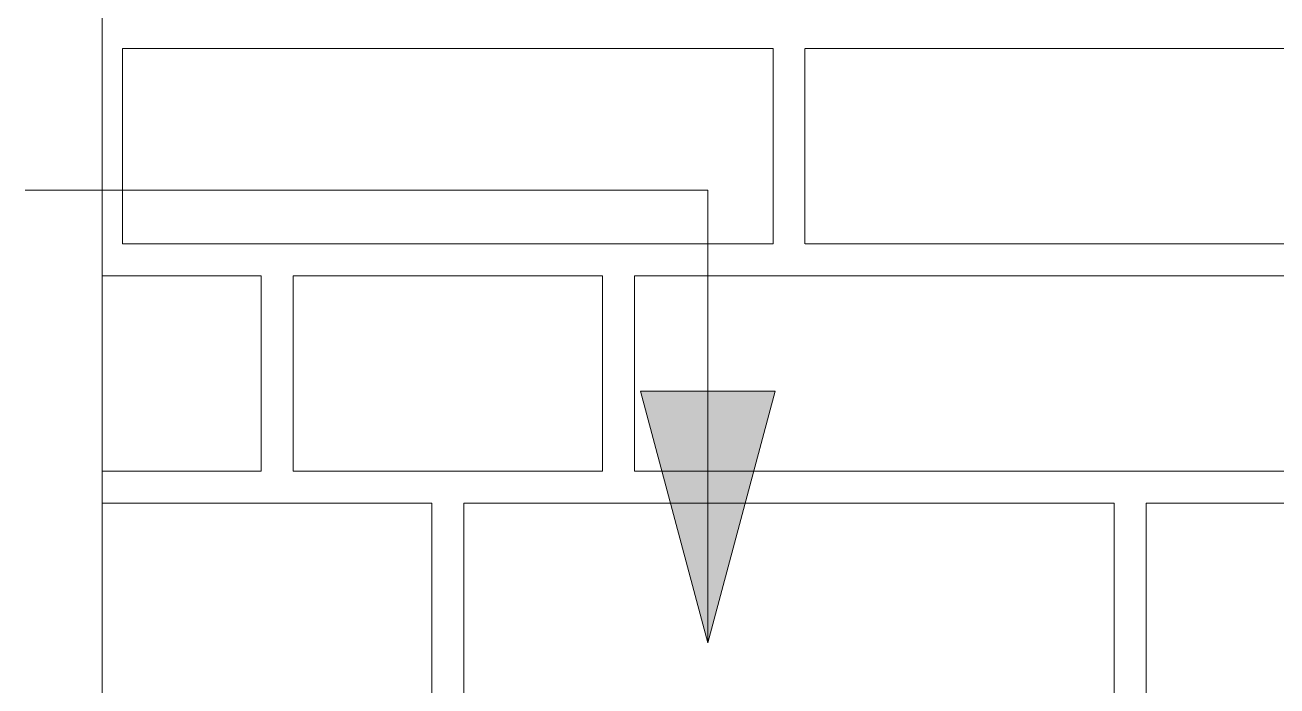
# Model space of a CAD drawing. Header units: millimetres. Extents: x 14944 to 21622, y -31 to 8273.
# Drawn here: x 20173.7 to 20546.5, y 1354.8 to 1551.8 of the extents above; entities that cross this region are included whole.
import ezdxf

# ---------------------------------------------------------------- set-up
doc = ezdxf.new("R2010")
doc.units = ezdxf.units.MM
doc.layers.add('A-GENM', color=13, linetype='Continuous', lineweight=9)
doc.layers.add('G-ANNO-TEXT', color=231, linetype='Continuous', lineweight=9)

# ---------------------------------------------------------------- blocks, each defined once
blk = doc.blocks.new('CRT_MGN_COZ_Fogão a lenha completo - CRT_MGN_COZ_Fogão a lenha completo-5005769-VISTA LATERAL BANCADA CHURRASQUEIRA')
at = {"layer": 'A-GENM'}
h = blk.add_hatch(dxfattribs=at)
h.set_pattern_fill('FP_127', color=256, style=0, pattern_type=2)
h.set_pattern_definition([(180, (7594.62, 944.52), (3e-14, 270.94), [193.675, -9.525]), (180, (7594.62, 1002.73), (3e-14, 270.94), [193.675, -9.525]), (90, (7594.62, 944.52), (203.2, -1e-14), [58.21, -212.73]), (90, (7400.94, 944.52), (203.2, -1e-14), [58.21, -212.73]), (180, (7442.22, 1012.26), (3e-14, 270.94), [193.675, -9.525, 92.075, -9.525]), (180, (7442.22, 1070.47), (3e-14, 270.94), [193.675, -9.525, 92.075, -9.525]), (90, (7442.22, 1012.26), (304.8, -2e-14), [58.21, -212.73]), (90, (7248.55, 1012.26), (304.8, -2e-14), [58.21, -212.73]), (90, (7239.02, 1012.26), (304.8, -2e-14), [58.21, -212.73]), (90, (7146.94, 1012.26), (304.8, -2e-14), [58.21, -212.73]), (180, (7493.02, 1080), (3e-14, 270.94), [193.675, -9.525]), (180, (7493.02, 1138.2), (3e-14, 270.94), [193.675, -9.525]), (90, (7493.02, 1080), (203.2, -1e-14), [58.21, -212.73]), (90, (7299.35, 1080), (203.2, -1e-14), [58.21, -212.73]), (180, (7442.22, 1147.73), (3e-14, 270.94), [193.675, -9.525, 92.075, -9.525]), (180, (7442.22, 1205.94), (3e-14, 270.94), [193.675, -9.525, 92.075, -9.525]), (90, (7442.22, 1147.73), (304.8, -2e-14), [58.21, -212.73]), (90, (7248.55, 1147.73), (304.8, -2e-14), [58.21, -212.73]), (90, (7239.02, 1147.73), (304.8, -2e-14), [58.21, -212.73]), (90, (7146.94, 1147.73), (304.8, -2e-14), [58.21, -212.73])])
h.paths.add_polyline_path([(7244.62, 1160), (7322.12, 1160), (7322.12, 1177.5), (7330.62, 1177.5), (7330.62, 1297), (7331.69, 1307.63), (7335.3, 1318.73), (7340.55, 1328.01), (7347.14, 1335.76), (7355.48, 1342.36), (7365.3, 1347.3), (7374.69, 1350.02), (7386.97, 1351), (7580.12, 1351), (7580.12, 1349.9), (7580.86, 1349.86), (7581.04, 1348.4), (7581.06, 1346.85), (7581.12, 1344.02), (7580.86, 1324.09), (7580.12, 1323.72), (7580.12, 1323), (7575.82, 1323.43), (7575.42, 1323.6), (7575.23, 1320.6), (7553.01, 1320.6), (7552.54, 1323.53), (7551.92, 1323.17), (7547.97, 1323.18), (7547.62, 1323), (7461.62, 1323), (7461.62, 1323.44), (7453.82, 1323.4), (7453.82, 1323), (7384.62, 1323), (7374.29, 1320.77), (7365.97, 1314.99), (7360.6, 1306.95), (7358.62, 1297), (7358.62, 1177.5), (7367.12, 1177.5), (7367.12, 1160), (7944.62, 1160), (7944.62, 1710), (7244.62, 1710), (7244.62, 1213.63)])
h.paths.add_polyline_path([(7580.53, 1349.91), (7580.12, 1350.6), (7580.62, 1350.5), (7580.53, 1349.92)])
blk.add_line((7244.62, 1710), (7244.62, 1160), dxfattribs=at)

msp = doc.modelspace()

# ---------------------------------------------------------------- hatches: boundary and pattern name
at = {"layer": 'G-ANNO-TEXT'}
msp.add_hatch(color=7, dxfattribs=at).paths.add_polyline_path([(20376.98, 1367.65), (20397.08, 1442.65), (20356.89, 1442.65)])

# ---------------------------------------------------------------- linework, layer by layer
at = {"layer": 'G-ANNO-TEXT', "color": 7}
for p, q in [((20320.39, 1502.56), (20173.66, 1502.56)), ((20376.98, 1502.56), (20320.39, 1502.56)), ((20376.98, 1367.65), (20376.98, 1502.56)), ((20397.08, 1442.65), (20356.89, 1442.65)), ((20356.89, 1442.65), (20376.98, 1367.65)), ((20376.98, 1367.65), (20397.08, 1442.65))]:
    msp.add_line(p, q, dxfattribs=at)

# ---------------------------------------------------------------- block references
at = {"layer": 'A-GENM'}
msp.add_blockref('CRT_MGN_COZ_Fogão a lenha completo - CRT_MGN_COZ_Fogão a lenha completo-5005769-VISTA LATERAL BANCADA CHURRASQUEIRA', (12951.96, 0), dxfattribs=at)

doc.saveas('drawing.dxf')
